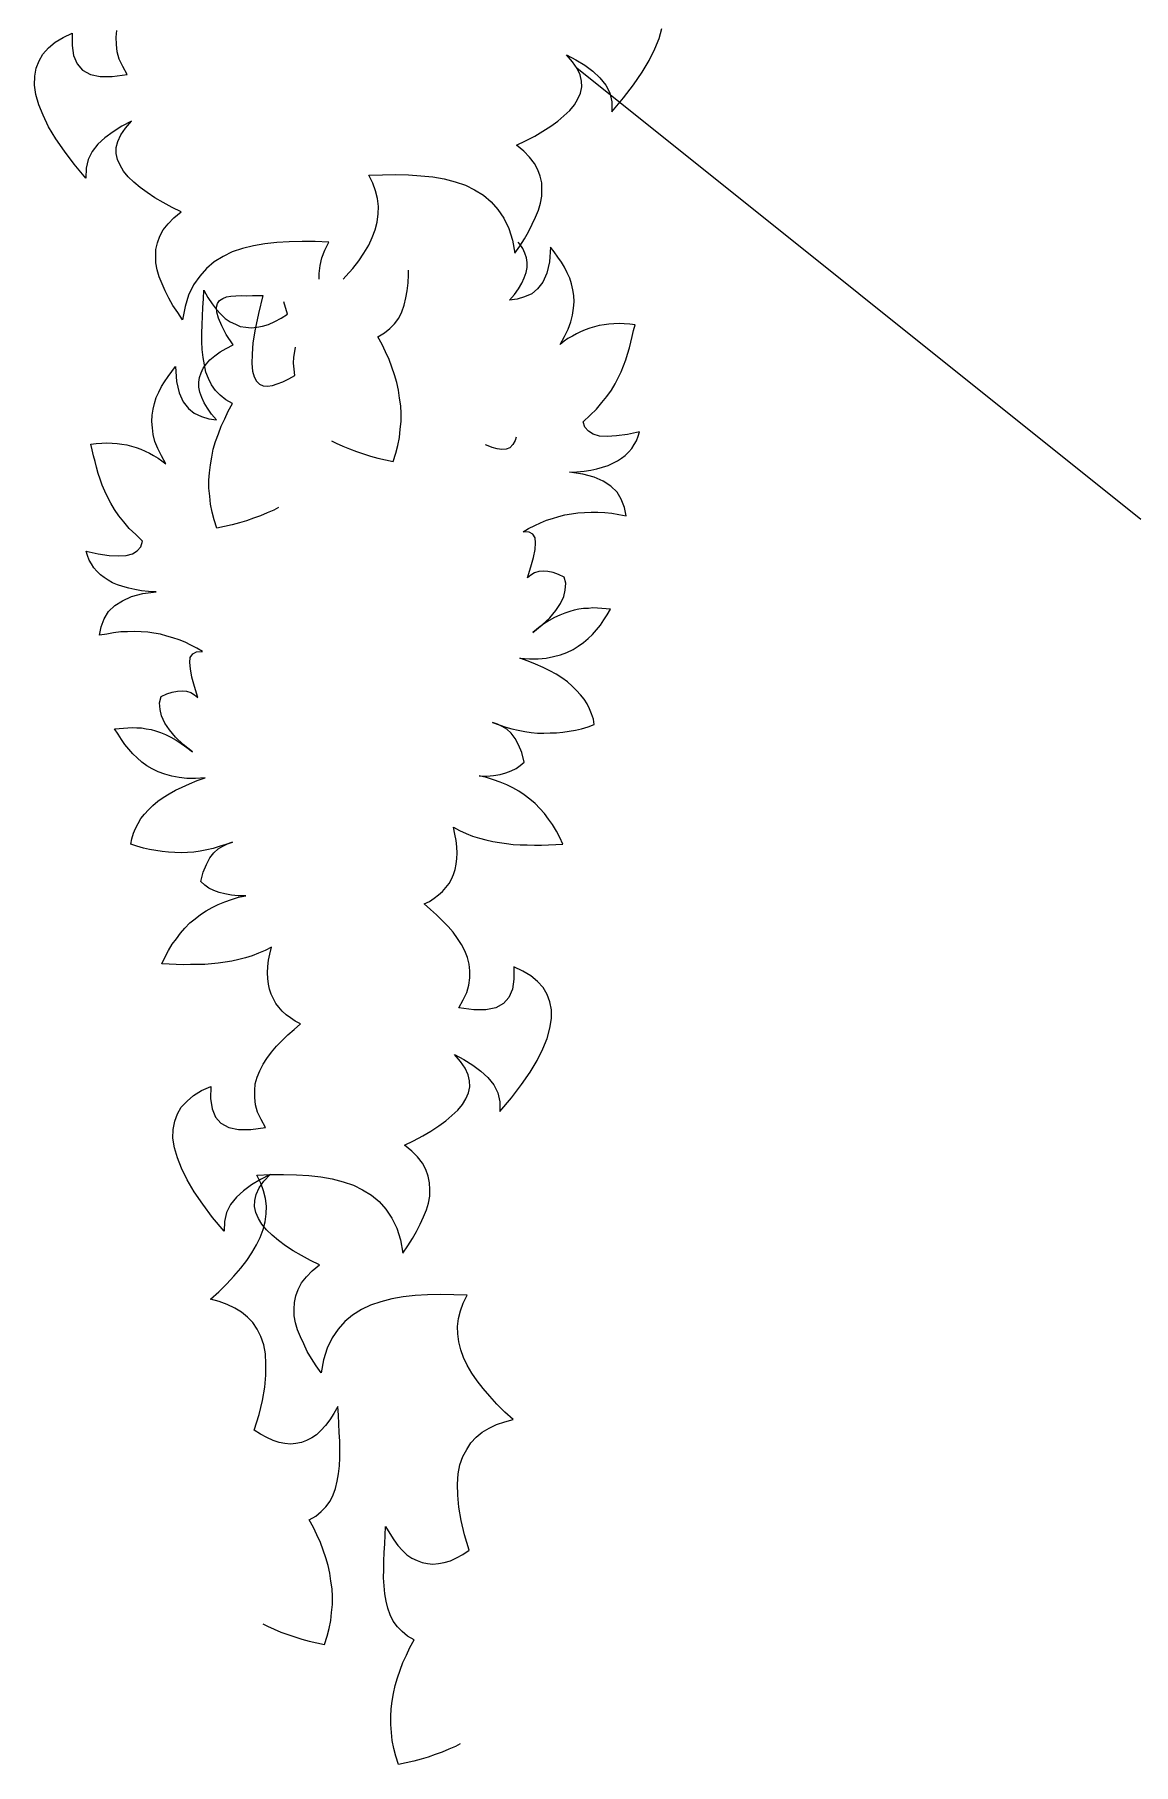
# Model space of a CAD drawing. Extents: x -24232 to 27340, y -23039 to 23489.
# Drawn here: x 4985 to 5360, y -19115 to -18524 of the extents above; entities that cross this region are included whole.
import ezdxf

# ---------------------------------------------------------------- set-up
doc = ezdxf.new("R2010")
doc.units = 0
doc.header["$LTSCALE"] = 10
doc.layers.add('1', color=1, linetype='CONTINUOUS')
doc.layers.add('3', color=3, linetype='CONTINUOUS')

msp = doc.modelspace()

# ---------------------------------------------------------------- linework, layer by layer
at = {"layer": '1'}
for points in [[(5081.86, -18607.65), (5081.85, -18605.62), (5082.11, -18602.93), (5082.79, -18600.29), (5083.73, -18597.68), (5085.08, -18594.97), (5085.08, -18594.97), (5080.5, -18594.78), (5076.03, -18594.74), (5071.55, -18594.83), (5067.33, -18595.08), (5063.22, -18595.48), (5059.36, -18596.18), (5055.61, -18597.16), (5052.11, -18598.3), (5048.97, -18599.88), (5045.94, -18601.74), (5043.28, -18603.91), (5040.99, -18606.53), (5038.92, -18609.57), (5037.22, -18613.05), (5036.01, -18617), (5035.15, -18621.51), (5035.15, -18621.51), (5033.5, -18619.05), (5031.85, -18616.58), (5030.47, -18614.14), (5029.24, -18611.58), (5028.13, -18609.16), (5027.15, -18606.76), (5026.44, -18604.39), (5026, -18602.04), (5025.96, -18599.73), (5026.05, -18597.44), (5026.55, -18595.19), (5027.31, -18592.96), (5028.48, -18590.78), (5030.19, -18588.65), (5032.14, -18586.68), (5034.65, -18584.62), (5034.65, -18584.62), (5031.56, -18583.09), (5028.47, -18581.43), (5025.66, -18579.79), (5022.99, -18578.04), (5020.59, -18576.31), (5018.47, -18574.47), (5016.49, -18572.64), (5014.92, -18570.72), (5013.77, -18568.71), (5012.88, -18566.73), (5012.42, -18564.65), (5012.48, -18562.62), (5012.97, -18560.51), (5014, -18558.31), (5015.58, -18556.03), (5017.72, -18553.67), (5017.72, -18553.67), (5014.43, -18555.37), (5011.4, -18557.23), (5008.62, -18559.26), (5006.23, -18561.46), (5004.22, -18563.96), (5002.87, -18566.67), (5002.16, -18569.71), (5002.09, -18573.09), (5002.09, -18573.09), (4998.09, -18568.36), (4994.76, -18563.82), (4991.79, -18559.6), (4989.36, -18555.56), (4987.45, -18551.58), (4986.05, -18548.05), (4985.04, -18544.56), (4984.56, -18541.27), (4984.59, -18538.29), (4985.14, -18535.5), (4986.07, -18533.02), (4987.38, -18530.71), (4989.35, -18528.61), (4991.58, -18526.67), (4994.32, -18525.04), (4997.44, -18523.6)], [(4997.44, -18523.6), (4997.43, -18527.79), (4997.89, -18531.23), (4999.1, -18534.06), (5000.92, -18536.14), (5003.62, -18537.63), (5006.93, -18538.36), (5011.13, -18538.38), (5016.21, -18537.67), (5016.21, -18537.67), (5014.72, -18534.95), (5013.49, -18532.39), (5012.79, -18529.88), (5012.5, -18527.41), (5012.47, -18524.97), (5012.7, -18522.69)], [(5090.01, -18607.66), (5090.99, -18606.59), (5093.3, -18603.93), (5095.34, -18601.29), (5097.12, -18598.68), (5098.75, -18595.94), (5099.98, -18593.38), (5100.94, -18590.72), (5101.63, -18588.08), (5102.04, -18585.33), (5102.05, -18582.75), (5101.79, -18580.07), (5101.13, -18577.43), (5100.19, -18574.81), (5098.84, -18572.1), (5098.84, -18572.1), (5103.43, -18571.92), (5107.89, -18571.89), (5112.37, -18571.99), (5116.6, -18572.25), (5120.7, -18572.66), (5124.56, -18573.37), (5128.31, -18574.35), (5131.81, -18575.5), (5134.94, -18577.09), (5137.97, -18578.96), (5140.62, -18581.13), (5142.91, -18583.75), (5144.97, -18586.8), (5146.67, -18590.29), (5147.87, -18594.23), (5148.72, -18598.75), (5148.72, -18598.75), (5150.37, -18596.29), (5152.02, -18593.82), (5153.41, -18591.39), (5154.65, -18588.83), (5155.77, -18586.42), (5156.75, -18584.02), (5157.46, -18581.65), (5157.91, -18579.3), (5157.95, -18576.99), (5157.87, -18574.7), (5157.37, -18572.45), (5156.61, -18570.22), (5155.45, -18568.03), (5153.75, -18565.9), (5151.8, -18563.92), (5149.29, -18561.87), (5149.29, -18561.87), (5152.39, -18560.34), (5155.48, -18558.69), (5158.3, -18557.05), (5160.97, -18555.3), (5163.37, -18553.58), (5165.5, -18551.74), (5167.48, -18549.92), (5169.06, -18548.01), (5170.21, -18546), (5171.1, -18544.02), (5171.57, -18541.94), (5171.51, -18539.91), (5171.03, -18537.79), (5170, -18535.59), (5168.42, -18533.31), (5166.3, -18530.95), (5166.3, -18530.95), (5169.58, -18532.66), (5172.61, -18534.53), (5175.38, -18536.55), (5177.76, -18538.76), (5179.77, -18541.27), (5181.12, -18543.98), (5181.82, -18547.03), (5181.88, -18550.4), (5181.88, -18550.4), (5185.89, -18545.68), (5189.24, -18541.15), (5192.21, -18536.93), (5194.65, -18532.9), (5196.57, -18528.92), (5197.98, -18525.4), (5198.99, -18521.91)], [(5062.6, -19067.05), (5064.19, -19067.9), (5066.45, -19068.9), (5068.72, -19069.89), (5071.1, -19070.74), (5073.49, -19071.59), (5075.86, -19072.31), (5078.37, -19073.01), (5080.99, -19073.56), (5083.62, -19074.12), (5083.62, -19074.12), (5084.57, -19071.32), (5085.25, -19068.68), (5085.8, -19065.92), (5086.07, -19063.18), (5086.34, -19060.44), (5086.35, -19057.74), (5086.23, -19055.17), (5085.83, -19052.51), (5085.43, -19049.84), (5084.9, -19047.18), (5084.1, -19044.55), (5083.17, -19041.93), (5082.24, -19039.32), (5081.03, -19036.73), (5079.83, -19034.14), (5078.36, -19031.57), (5078.36, -19031.57), (5080.67, -19030.26), (5082.55, -19028.73), (5084.15, -19027.08), (5085.59, -19025.18), (5086.6, -19023.05), (5087.46, -19020.8), (5088.03, -19018.3), (5088.46, -19015.82), (5088.73, -19013.09), (5088.87, -19010.37), (5088.86, -19007.52), (5088.85, -19004.68), (5088.7, -19001.72), (5088.54, -18998.75), (5088.39, -18995.79), (5088.23, -18992.82), (5088.23, -18992.82), (5086.85, -18995.26), (5085.43, -18997.43), (5084, -18999.33), (5082.4, -19000.98), (5080.92, -19002.48), (5079.27, -19003.59), (5077.46, -19004.45), (5075.77, -19005.15), (5073.9, -19005.47), (5072.02, -19005.66), (5070.11, -19005.44), (5068.18, -19005.09), (5066.08, -19004.48), (5063.95, -19003.47), (5061.81, -19002.33), (5059.64, -19000.91), (5059.64, -19000.91), (5061.29, -18995.61), (5062.44, -18990.75), (5063.21, -18986.21), (5063.62, -18982.11), (5063.65, -18978.31), (5063.44, -18974.81), (5062.87, -18971.75), (5061.91, -18968.87), (5060.59, -18966.43), (5059.14, -18964.13), (5057.34, -18962.28), (5055.27, -18960.58), (5052.97, -18959.19), (5050.41, -18957.95), (5047.61, -18957), (5044.69, -18956.21), (5044.69, -18956.21), (5047.55, -18953.62), (5050.26, -18950.92), (5052.71, -18948.24), (5055.02, -18945.58), (5057.06, -18942.94), (5058.84, -18940.33), (5060.46, -18937.6), (5061.7, -18935.04), (5062.66, -18932.37), (5063.35, -18929.73), (5063.75, -18926.98), (5063.77, -18924.41), (5063.51, -18921.72), (5062.84, -18919.08), (5061.91, -18916.47), (5060.56, -18913.75), (5060.56, -18913.75), (5065.15, -18913.57), (5069.61, -18913.54), (5074.09, -18913.64), (5078.31, -18913.91), (5082.42, -18914.32), (5086.28, -18915.02), (5090.03, -18916.01), (5093.53, -18917.15), (5096.66, -18918.74), (5099.69, -18920.61), (5102.34, -18922.79), (5104.63, -18925.4), (5106.69, -18928.45), (5108.39, -18931.94), (5109.59, -18935.89), (5110.44, -18940.41), (5110.44, -18940.41), (5112.09, -18937.94), (5113.74, -18935.48), (5115.13, -18933.04), (5116.37, -18930.48), (5117.48, -18928.07), (5118.47, -18925.67), (5119.18, -18923.3), (5119.63, -18920.95), (5119.67, -18918.65), (5119.58, -18916.35), (5119.09, -18914.1), (5118.33, -18911.87), (5117.17, -18909.68), (5115.47, -18907.55), (5113.51, -18905.57), (5111.01, -18903.52), (5111.01, -18903.52), (5114.11, -18902), (5117.2, -18900.34), (5120.02, -18898.71), (5122.69, -18896.96), (5125.09, -18895.23), (5127.21, -18893.4), (5129.2, -18891.58), (5130.77, -18889.66), (5131.93, -18887.65), (5132.82, -18885.67), (5133.29, -18883.59), (5133.23, -18881.57), (5132.75, -18879.45), (5131.72, -18877.25), (5130.14, -18874.96), (5128.02, -18872.6), (5128.02, -18872.6), (5131.3, -18874.31), (5134.32, -18876.18), (5137.1, -18878.21), (5139.48, -18880.41), (5141.49, -18882.92), (5142.84, -18885.63), (5143.54, -18888.68), (5143.6, -18892.06), (5143.6, -18892.06), (5147.61, -18887.33), (5150.95, -18882.8), (5153.92, -18878.59), (5156.37, -18874.55), (5158.28, -18870.58), (5159.7, -18867.05), (5160.71, -18863.57), (5161.2, -18860.27), (5161.18, -18857.29), (5160.63, -18854.5), (5159.71, -18852.02), (5158.4, -18849.71), (5156.43, -18847.6), (5154.21, -18845.65), (5151.48, -18844.03), (5148.36, -18842.57), (5148.36, -18842.57), (5148.36, -18846.77), (5147.89, -18850.2), (5146.68, -18853.03), (5144.85, -18855.1), (5142.15, -18856.59), (5138.84, -18857.32), (5134.64, -18857.32), (5129.56, -18856.61), (5129.56, -18856.61), (5131.05, -18853.89), (5132.29, -18851.33), (5132.99, -18848.82), (5133.29, -18846.35), (5133.32, -18843.91), (5133.1, -18841.63), (5132.47, -18839.39), (5131.58, -18837.18), (5130.42, -18834.99), (5129.13, -18832.95), (5127.57, -18830.8), (5125.88, -18828.8), (5123.93, -18826.83), (5121.97, -18824.85), (5119.9, -18823.02), (5117.67, -18821.08), (5117.67, -18821.08), (5119.49, -18820.22), (5121.14, -18819.11), (5122.65, -18818.01), (5124.02, -18816.8), (5125.11, -18815.47), (5126.2, -18814.15), (5127, -18812.58), (5127.79, -18811.01), (5128.3, -18809.34), (5128.67, -18807.54), (5128.88, -18805.62), (5128.97, -18803.72), (5128.89, -18801.56), (5128.68, -18799.41), (5128.2, -18797.29), (5127.7, -18794.91), (5127.7, -18794.91), (5129.84, -18796.05), (5132.1, -18797.05), (5134.22, -18797.92), (5136.59, -18798.64), (5138.82, -18799.23), (5141.18, -18799.81), (5143.51, -18800.12), (5145.84, -18800.44), (5148.18, -18800.75), (5150.5, -18800.93), (5152.94, -18800.96), (5155.38, -18800.99), (5157.82, -18801.02), (5160.24, -18800.92), (5162.67, -18800.81), (5165.1, -18800.71), (5165.1, -18800.71), (5164.06, -18798.38), (5162.89, -18796.19), (5161.6, -18794.01), (5160.19, -18792.12), (5158.79, -18790.23), (5157.26, -18788.48), (5155.6, -18786.75), (5153.84, -18785.3), (5151.93, -18783.86), (5150.05, -18782.55), (5148.04, -18781.4), (5145.91, -18780.39), (5143.65, -18779.53), (5141.4, -18778.66), (5139.03, -18777.95), (5136.54, -18777.38), (5136.54, -18777.38), (5139.11, -18777.4), (5141.39, -18777.18), (5143.66, -18776.82), (5145.64, -18776.35), (5147.47, -18775.63), (5149.15, -18774.79), (5150.54, -18773.84), (5151.91, -18772.62), (5151.91, -18772.62), (5151.05, -18769.32), (5149.98, -18766.72), (5148.82, -18764.53), (5147.43, -18762.77), (5145.94, -18761.43), (5144.36, -18760.5), (5142.79, -18759.71), (5141.1, -18759.06), (5141.1, -18759.06), (5143.35, -18759.92), (5145.59, -18760.65), (5147.68, -18761.26), (5149.89, -18761.72), (5152.11, -18762.18), (5154.3, -18762.5), (5156.49, -18762.69), (5158.66, -18762.75), (5160.82, -18762.67), (5162.98, -18762.6), (5165.13, -18762.39), (5167.26, -18762.04), (5169.39, -18761.7), (5171.51, -18761.22), (5173.75, -18760.59), (5175.85, -18759.84), (5175.85, -18759.84), (5175.53, -18757.98), (5174.94, -18756.14), (5174.23, -18754.45), (5173.39, -18752.77), (5172.41, -18751.11), (5171.18, -18749.61), (5169.82, -18748.11), (5168.32, -18746.64), (5166.69, -18745.17), (5164.8, -18743.87), (5162.77, -18742.58), (5160.63, -18741.43), (5158.35, -18740.3), (5155.81, -18739.2), (5153.26, -18738.1), (5150.46, -18737.15), (5150.46, -18737.15), (5153.73, -18737.37), (5156.71, -18737.35), (5159.39, -18737.09), (5161.91, -18736.57), (5164.29, -18735.93), (5166.52, -18735.17), (5168.58, -18734.15), (5170.37, -18733.03), (5172.14, -18731.77), (5173.77, -18730.39), (5175.26, -18729.03), (5176.59, -18727.41), (5177.92, -18725.79), (5179.1, -18724.05), (5180.28, -18722.31), (5181.45, -18720.43), (5181.45, -18720.43), (5179.95, -18720.31), (5178.45, -18720.18), (5176.95, -18720.06), (5175.31, -18719.95), (5173.84, -18720.1), (5172.21, -18720.12), (5170.62, -18720.41), (5169.02, -18720.7), (5167.44, -18721.13), (5165.73, -18721.7), (5164.04, -18722.41), (5162.23, -18723.27), (5160.43, -18724.26), (5158.65, -18725.38), (5156.76, -18726.78), (5154.88, -18728.32), (5154.88, -18728.32), (5158, -18725.71), (5160.61, -18723.29), (5162.67, -18720.79), (5164.33, -18718.46), (5165.45, -18716.04), (5165.91, -18713.83), (5166.09, -18711.51), (5165.61, -18709.39), (5165.61, -18709.39), (5163.63, -18708.51), (5161.8, -18707.87), (5160.01, -18707.51), (5158.37, -18707.4), (5156.9, -18707.54), (5155.45, -18707.95), (5154.17, -18708.76), (5153.04, -18709.68), (5153.04, -18709.68), (5154.16, -18705.91), (5155.07, -18702.71), (5155.61, -18699.95), (5155.8, -18697.76), (5155.63, -18696.02), (5154.83, -18694.75), (5153.54, -18694.06), (5151.5, -18693.99), (5151.5, -18693.99), (5153.42, -18692.85), (5155.49, -18691.84), (5157.42, -18690.83), (5159.5, -18689.95), (5161.61, -18689.34), (5163.71, -18688.73), (5165.82, -18688.11), (5168.09, -18687.76), (5170.22, -18687.41), (5172.51, -18687.32), (5174.81, -18687.23), (5177.11, -18687.28), (5179.42, -18687.32), (5181.89, -18687.62), (5184.23, -18688.07), (5186.71, -18688.5), (5186.71, -18688.5), (5186.15, -18685.58), (5185.07, -18682.84), (5183.62, -18680.41), (5181.51, -18678.31), (5178.92, -18676.67), (5175.79, -18675.22), (5171.91, -18674.25), (5167.38, -18673.61), (5167.38, -18673.61), (5169.94, -18673.49), (5172.35, -18673.25), (5174.62, -18672.9), (5176.74, -18672.42), (5178.71, -18671.82), (5180.55, -18671.23), (5182.24, -18670.52), (5183.78, -18669.69), (5185.18, -18668.74), (5186.44, -18667.81), (5187.68, -18666.6), (5188.64, -18665.43), (5189.46, -18664.13), (5190.28, -18662.83), (5190.81, -18661.29), (5191.34, -18659.74), (5191.34, -18659.74), (5187.23, -18660.69), (5183.49, -18661.19), (5180.26, -18661.37), (5177.67, -18661.22), (5175.44, -18660.63), (5173.85, -18659.57), (5172.63, -18658.2), (5172.05, -18656.36), (5172.05, -18656.36), (5174.4, -18654.1), (5176.63, -18651.98), (5178.44, -18649.77), (5180.13, -18647.71), (5181.68, -18645.53), (5182.96, -18643.37), (5183.98, -18641.37), (5184.99, -18639.24), (5185.88, -18637.26), (5186.62, -18635.16), (5187.24, -18633.2), (5187.85, -18631.11), (5188.33, -18629.17), (5188.82, -18627.22), (5189.29, -18625.14), (5189.78, -18623.2), (5189.78, -18623.2), (5188, -18622.97), (5186.09, -18622.89), (5184.32, -18622.79), (5182.56, -18622.83), (5180.82, -18623), (5179.21, -18623.16), (5177.48, -18623.46), (5175.9, -18623.89), (5174.32, -18624.31), (5172.75, -18624.87), (5171.19, -18625.57), (5169.77, -18626.25), (5168.36, -18627.07), (5166.81, -18627.89), (5165.55, -18628.83), (5164.17, -18629.91), (5164.17, -18629.91), (5165.66, -18627.19), (5166.9, -18624.64), (5167.88, -18622.24), (5168.46, -18619.88), (5168.78, -18617.55), (5168.97, -18615.36), (5168.89, -18613.2), (5168.56, -18611.2), (5168.09, -18609.22), (5167.49, -18607.24), (5166.64, -18605.43), (5165.64, -18603.5), (5164.66, -18601.84), (5163.4, -18600.06), (5162.15, -18598.29), (5160.9, -18596.65), (5160.9, -18596.65), (5160.58, -18601.69), (5159.61, -18605.58), (5158.29, -18608.69), (5156.48, -18610.9), (5154.48, -18612.59), (5152.01, -18613.64), (5149.51, -18614.43), (5146.84, -18614.82), (5146.84, -18614.82), (5148.55, -18612.9), (5149.97, -18610.86), (5151.14, -18608.99), (5151.91, -18607.15), (5152.55, -18605.33), (5152.92, -18603.67), (5152.89, -18601.91), (5152.73, -18600.3), (5152.17, -18598.73), (5151.47, -18597.17), (5150.38, -18595.66), (5149.82, -18595.02)], [(5086.07, -18662.8), (5087.66, -18663.64), (5089.93, -18664.64), (5092.19, -18665.63), (5094.58, -18666.48), (5096.96, -18667.33), (5099.33, -18668.05), (5101.84, -18668.75), (5104.47, -18669.3), (5107.09, -18669.86), (5107.09, -18669.86), (5108.04, -18667.06), (5108.73, -18664.42), (5109.27, -18661.66), (5109.54, -18658.92), (5109.81, -18656.19), (5109.82, -18653.48), (5109.7, -18650.92), (5109.3, -18648.25), (5108.91, -18645.58), (5108.38, -18642.92), (5107.58, -18640.29), (5106.64, -18637.68), (5105.71, -18635.06), (5104.51, -18632.47), (5103.3, -18629.88), (5101.83, -18627.31), (5101.83, -18627.31), (5104.14, -18626), (5106.02, -18624.47), (5107.62, -18622.82), (5109.06, -18620.92), (5110.07, -18618.79), (5110.93, -18616.54), (5111.5, -18614.04), (5111.93, -18611.56), (5112.2, -18608.83), (5112.34, -18606.11), (5112.34, -18604.54)], [(5130.01, -19108.12), (5128.42, -19108.96), (5126.15, -19109.95), (5123.89, -19110.94), (5121.5, -19111.79), (5119.11, -19112.63), (5116.74, -19113.34), (5114.23, -19114.04), (5111.6, -19114.58), (5108.97, -19115.13), (5108.97, -19115.13), (5108.04, -19112.33), (5107.35, -19109.69), (5106.82, -19106.93), (5106.55, -19104.19), (5106.28, -19101.45), (5106.28, -19098.75), (5106.41, -19096.18), (5106.81, -19093.52), (5107.21, -19090.85), (5107.75, -19088.19), (5108.56, -19085.57), (5109.5, -19082.95), (5110.44, -19080.34), (5111.64, -19077.75), (5112.85, -19075.16), (5114.33, -19072.6), (5114.33, -19072.6), (5112.02, -19071.29), (5110.14, -19069.74), (5108.55, -19068.09), (5107.12, -19066.19), (5106.11, -19064.06), (5105.25, -19061.8), (5104.69, -19059.31), (5104.26, -19056.83), (5104, -19054.09), (5103.86, -19051.37), (5103.88, -19048.53), (5103.89, -19045.68), (5104.05, -19042.72), (5104.22, -19039.76), (5104.38, -19036.79), (5104.54, -19033.83), (5104.54, -19033.83), (5105.92, -19036.27), (5107.33, -19038.44), (5108.76, -19040.35), (5110.36, -19042), (5111.83, -19043.5), (5113.48, -19044.62), (5115.29, -19045.47), (5116.98, -19046.19), (5118.84, -19046.51), (5120.72, -19046.7), (5122.64, -19046.48), (5124.57, -19046.14), (5126.66, -19045.53), (5128.79, -19044.53), (5130.94, -19043.39), (5133.11, -19041.98), (5133.11, -19041.98), (5131.48, -19036.67), (5130.34, -19031.82), (5129.58, -19027.27), (5129.18, -19023.17), (5129.15, -19019.37), (5129.37, -19015.87), (5129.95, -19012.82), (5130.91, -19009.93), (5132.24, -19007.49), (5133.69, -19005.2), (5135.5, -19003.35), (5137.57, -19001.66), (5139.88, -19000.27), (5142.44, -18999.04), (5145.24, -18998.1), (5148.16, -18997.31), (5148.16, -18997.31), (5145.31, -18994.72), (5142.6, -18992.01), (5140.16, -18989.33), (5137.86, -18986.66), (5135.82, -18984.01), (5134.05, -18981.4), (5132.43, -18978.66), (5131.2, -18976.1), (5130.25, -18973.43), (5129.56, -18970.79), (5129.16, -18968.04), (5129.15, -18965.47), (5129.42, -18962.78), (5130.09, -18960.14), (5131.03, -18957.53), (5132.38, -18954.82), (5132.38, -18954.82), (5127.8, -18954.63), (5123.33, -18954.59), (5118.85, -18954.68), (5114.63, -18954.93), (5110.53, -18955.33), (5106.67, -18956.03), (5102.91, -18957.01), (5099.41, -18958.15), (5096.27, -18959.73), (5093.24, -18961.59), (5090.58, -18963.76), (5088.29, -18966.37), (5086.22, -18969.42), (5084.52, -18972.9), (5083.31, -18976.85), (5082.45, -18981.36), (5082.45, -18981.36), (5080.8, -18978.9), (5079.15, -18976.43), (5077.77, -18973.99), (5076.54, -18971.43), (5075.43, -18969.01), (5074.45, -18966.61), (5073.74, -18964.24), (5073.3, -18961.89), (5073.26, -18959.58), (5073.36, -18957.29), (5073.85, -18955.04), (5074.62, -18952.81), (5075.79, -18950.63), (5077.49, -18948.5), (5079.45, -18946.53), (5081.96, -18944.47), (5081.96, -18944.47), (5078.86, -18942.94), (5075.78, -18941.28), (5072.96, -18939.64), (5070.29, -18937.89), (5067.89, -18936.16), (5065.78, -18934.32), (5063.79, -18932.49), (5062.22, -18930.57), (5061.07, -18928.56), (5060.19, -18926.58), (5059.72, -18924.5), (5059.79, -18922.47), (5060.27, -18920.36), (5061.3, -18918.16), (5062.89, -18915.88), (5065.02, -18913.52), (5065.02, -18913.52), (5061.73, -18915.22), (5058.7, -18917.08), (5055.93, -18919.11), (5053.54, -18921.3), (5051.53, -18923.81), (5050.17, -18926.52), (5049.46, -18929.56), (5049.39, -18932.94), (5049.39, -18932.94), (5045.4, -18928.21), (5042.06, -18923.67), (5039.1, -18919.45), (5036.66, -18915.41), (5034.76, -18911.43), (5033.35, -18907.9), (5032.35, -18904.41), (5031.86, -18901.11), (5031.89, -18898.14), (5032.44, -18895.35), (5033.37, -18892.87), (5034.68, -18890.56), (5036.66, -18888.46), (5038.88, -18886.52), (5041.62, -18884.89), (5044.74, -18883.45), (5044.74, -18883.45), (5044.73, -18887.64), (5045.2, -18891.08), (5046.4, -18893.91), (5048.23, -18895.99), (5050.92, -18897.48), (5054.23, -18898.21), (5058.43, -18898.23), (5063.51, -18897.52), (5063.51, -18897.52), (5062.02, -18894.8), (5060.79, -18892.24), (5060.1, -18889.73), (5059.8, -18887.26), (5059.78, -18884.82), (5060, -18882.54), (5060.64, -18880.3), (5061.53, -18878.09), (5062.7, -18875.9), (5063.99, -18873.87), (5065.56, -18871.72), (5067.25, -18869.72), (5069.21, -18867.75), (5071.17, -18865.78), (5073.25, -18863.96), (5075.47, -18862.02), (5075.47, -18862.02), (5073.66, -18861.16), (5072.02, -18860.05), (5070.5, -18858.95), (5069.13, -18857.72), (5068.05, -18856.4), (5066.96, -18855.07), (5066.17, -18853.5), (5065.38, -18851.93), (5064.87, -18850.25), (5064.51, -18848.46), (5064.3, -18846.54), (5064.22, -18844.63), (5064.3, -18842.48), (5064.51, -18840.33), (5065, -18838.21), (5065.51, -18835.83), (5065.51, -18835.83), (5063.36, -18836.96), (5061.1, -18837.96), (5058.98, -18838.83), (5056.6, -18839.54), (5054.38, -18840.13), (5052.02, -18840.7), (5049.68, -18841.01), (5047.35, -18841.32), (5045.02, -18841.62), (5042.7, -18841.8), (5040.26, -18841.82), (5037.82, -18841.85), (5035.37, -18841.87), (5032.95, -18841.77), (5030.52, -18841.66), (5028.09, -18841.55), (5028.09, -18841.55), (5029.14, -18839.22), (5030.31, -18837.03), (5031.61, -18834.86), (5033.02, -18832.97), (5034.43, -18831.08), (5035.96, -18829.34), (5037.62, -18827.61), (5039.39, -18826.16), (5041.3, -18824.73), (5043.19, -18823.43), (5045.2, -18822.27), (5047.33, -18821.27), (5049.58, -18820.41), (5051.84, -18819.55), (5054.21, -18818.84), (5056.71, -18818.28), (5056.71, -18818.28), (5054.13, -18818.29), (5051.85, -18818.07), (5049.59, -18817.7), (5047.6, -18817.23), (5045.78, -18816.51), (5044.1, -18815.66), (5042.71, -18814.71), (5041.34, -18813.49), (5041.34, -18813.49), (5042.21, -18810.19), (5043.29, -18807.59), (5044.45, -18805.4), (5045.85, -18803.65), (5047.34, -18802.31), (5048.92, -18801.38), (5050.49, -18800.59), (5052.18, -18799.95), (5052.18, -18799.95), (5049.93, -18800.81), (5047.69, -18801.53), (5045.6, -18802.13), (5043.38, -18802.59), (5041.17, -18803.04), (5038.97, -18803.36), (5036.79, -18803.55), (5034.61, -18803.6), (5032.45, -18803.52), (5030.3, -18803.44), (5028.15, -18803.23), (5026.02, -18802.88), (5023.89, -18802.53), (5021.77, -18802.04), (5019.53, -18801.41), (5017.44, -18800.66), (5017.44, -18800.66), (5017.76, -18798.8), (5018.35, -18796.96), (5019.06, -18795.27), (5019.91, -18793.59), (5020.89, -18791.93), (5022.12, -18790.43), (5023.49, -18788.94), (5024.99, -18787.47), (5026.63, -18786.01), (5028.52, -18784.71), (5030.54, -18783.42), (5032.69, -18782.28), (5034.97, -18781.16), (5037.52, -18780.06), (5040.07, -18778.96), (5042.87, -18778.02), (5042.87, -18778.02), (5039.6, -18778.23), (5036.62, -18778.21), (5033.94, -18777.94), (5031.42, -18777.41), (5029.05, -18776.77), (5026.82, -18776), (5024.76, -18774.98), (5022.97, -18773.86), (5021.2, -18772.6), (5019.58, -18771.21), (5018.09, -18769.85), (5016.77, -18768.22), (5015.44, -18766.6), (5014.26, -18764.86), (5013.08, -18763.11), (5011.92, -18761.23), (5011.92, -18761.23), (5013.42, -18761.11), (5014.92, -18760.99), (5016.42, -18760.87), (5018.06, -18760.77), (5019.53, -18760.92), (5021.15, -18760.94), (5022.75, -18761.24), (5024.35, -18761.53), (5025.93, -18761.96), (5027.63, -18762.54), (5029.32, -18763.25), (5031.13, -18764.11), (5032.93, -18765.1), (5034.71, -18766.23), (5036.6, -18767.64), (5038.48, -18769.18), (5038.48, -18769.18), (5035.35, -18766.57), (5032.75, -18764.14), (5030.7, -18761.63), (5029.04, -18759.3), (5027.93, -18756.88), (5027.47, -18754.67), (5027.3, -18752.35), (5027.78, -18750.23), (5027.78, -18750.23), (5029.77, -18749.35), (5031.59, -18748.72), (5033.39, -18748.36), (5035.02, -18748.25), (5036.5, -18748.4), (5037.95, -18748.81), (5039.22, -18749.62), (5040.35, -18750.54), (5040.35, -18750.54), (5039.24, -18746.78), (5038.34, -18743.57), (5037.8, -18740.81), (5037.62, -18738.62), (5037.79, -18736.88), (5038.6, -18735.61), (5039.88, -18734.92), (5041.92, -18734.86), (5041.92, -18734.86), (5040.01, -18733.72), (5037.94, -18732.7), (5036.01, -18731.69), (5033.93, -18730.8), (5031.83, -18730.19), (5029.72, -18729.57), (5027.62, -18728.95), (5025.35, -18728.59), (5023.22, -18728.24), (5020.93, -18728.14), (5018.63, -18728.05), (5016.33, -18728.09), (5014.02, -18728.13), (5011.55, -18728.42), (5009.21, -18728.86), (5006.73, -18729.29), (5006.73, -18729.29), (5007.29, -18726.37), (5008.38, -18723.63), (5009.84, -18721.21), (5011.95, -18719.11), (5014.55, -18717.48), (5017.67, -18716.03), (5021.56, -18715.07), (5026.09, -18714.44), (5026.09, -18714.44), (5023.53, -18714.32), (5021.12, -18714.08), (5018.85, -18713.71), (5016.74, -18713.23), (5014.76, -18712.63), (5012.93, -18712.04), (5011.24, -18711.32), (5009.7, -18710.49), (5008.3, -18709.54), (5007.04, -18708.6), (5005.81, -18707.39), (5004.84, -18706.21), (5004.03, -18704.91), (5003.21, -18703.61), (5002.69, -18702.07), (5002.16, -18700.53), (5002.16, -18700.53), (5006.27, -18701.48), (5010.01, -18701.99), (5013.24, -18702.18), (5015.83, -18702.03), (5018.05, -18701.44), (5019.65, -18700.39), (5020.87, -18699.02), (5021.46, -18697.18), (5021.46, -18697.18), (5019.12, -18694.91), (5016.89, -18692.79), (5015.08, -18690.58), (5013.39, -18688.52), (5011.85, -18686.33), (5010.58, -18684.17), (5009.56, -18682.17), (5008.56, -18680.04), (5007.67, -18678.05), (5006.94, -18675.95), (5006.32, -18673.99), (5005.72, -18671.9), (5005.23, -18669.95), (5004.75, -18668.01), (5004.28, -18665.93), (5003.8, -18663.99), (5003.8, -18663.99), (5005.59, -18663.76), (5007.49, -18663.68), (5009.26, -18663.59), (5011.02, -18663.63), (5012.76, -18663.8), (5014.37, -18663.96), (5016.1, -18664.27), (5017.68, -18664.7), (5019.26, -18665.13), (5020.83, -18665.7), (5022.39, -18666.39), (5023.81, -18667.08), (5025.22, -18667.9), (5026.76, -18668.73), (5028.02, -18669.67), (5029.4, -18670.75), (5029.4, -18670.75), (5027.91, -18668.03), (5026.68, -18665.47), (5025.7, -18663.07), (5025.12, -18660.71), (5024.82, -18658.38), (5024.63, -18656.19), (5024.71, -18654.03), (5025.05, -18652.03), (5025.52, -18650.05), (5026.12, -18648.08), (5026.98, -18646.27), (5027.99, -18644.34), (5028.97, -18642.68), (5030.23, -18640.91), (5031.49, -18639.14), (5032.74, -18637.5), (5032.74, -18637.5), (5033.04, -18642.54), (5034.01, -18646.43), (5035.32, -18649.54), (5037.13, -18651.76), (5039.13, -18653.45), (5041.59, -18654.51), (5044.09, -18655.3), (5046.76, -18655.7), (5046.76, -18655.7), (5045.05, -18653.77), (5043.63, -18651.73), (5042.47, -18649.85), (5041.7, -18648.02), (5041.07, -18646.19), (5040.7, -18644.53), (5040.74, -18642.77), (5040.9, -18641.16), (5041.47, -18639.6), (5042.16, -18638.04), (5043.26, -18636.53), (5044.48, -18635.16), (5046.11, -18633.83), (5048.01, -18632.4), (5050.02, -18631.25), (5052.45, -18630), (5052.45, -18630), (5050.09, -18626.51), (5048.5, -18623.51), (5047.4, -18620.96), (5046.8, -18618.87), (5046.69, -18617.23), (5047.09, -18615.92), (5047.74, -18614.9), (5048.89, -18614.2), (5050.17, -18613.65), (5051.68, -18613.4), (5053.32, -18613.29), (5055.22, -18613.21), (5057.11, -18613.27), (5059.02, -18613.19), (5060.77, -18613.23), (5062.54, -18613.14), (5062.54, -18613.14), (5061.11, -18619.36), (5059.9, -18624.65), (5059.16, -18629.32), (5058.9, -18633.22), (5058.85, -18636.47), (5058.99, -18639.05), (5059.61, -18641.01), (5060.41, -18642.45), (5061.39, -18643.49), (5062.69, -18644.03), (5064.17, -18644.18), (5065.82, -18643.94), (5067.49, -18643.43), (5069.46, -18642.68), (5071.46, -18641.66), (5073.47, -18640.51), (5073.47, -18640.51), (5073.29, -18638.32), (5073.09, -18636.27), (5073.15, -18634.25), (5073.48, -18632.38), (5073.73, -18630.9)], [(5067.9, -18685.66), (5066.31, -18686.5), (5064.04, -18687.49), (5061.77, -18688.49), (5059.39, -18689.33), (5057, -18690.17), (5054.63, -18690.88), (5052.12, -18691.58), (5049.49, -18692.13), (5046.86, -18692.68), (5046.86, -18692.68), (5045.92, -18689.87), (5045.24, -18687.23), (5044.71, -18684.47), (5044.44, -18681.73), (5044.17, -18679), (5044.17, -18676.29), (5044.29, -18673.73), (5044.7, -18671.06), (5045.1, -18668.39), (5045.64, -18665.74), (5046.44, -18663.11), (5047.38, -18660.49), (5048.32, -18657.88), (5049.53, -18655.29), (5050.74, -18652.71), (5052.22, -18650.14), (5052.22, -18650.14), (5049.91, -18648.83), (5048.03, -18647.29), (5046.44, -18645.64), (5045, -18643.73), (5044, -18641.6), (5043.14, -18639.35), (5042.58, -18636.85), (5042.15, -18634.37), (5041.88, -18631.64), (5041.75, -18628.91), (5041.77, -18626.07), (5041.78, -18623.23), (5041.94, -18620.26), (5042.1, -18617.3), (5042.27, -18614.34), (5042.43, -18611.37), (5042.43, -18611.37), (5043.81, -18613.82), (5045.22, -18615.99), (5046.65, -18617.89), (5048.25, -18619.54), (5049.72, -18621.05), (5051.37, -18622.16), (5053.18, -18623.02), (5054.87, -18623.73), (5056.73, -18624.05), (5058.61, -18624.24), (5060.53, -18624.03), (5062.46, -18623.68), (5064.55, -18623.08), (5066.68, -18622.07), (5068.83, -18620.93), (5071, -18619.53), (5071, -18619.53), (5069.72, -18615.37)], [(5149.2, -18661.55), (5148.83, -18662.71), (5148.02, -18664.15), (5147.04, -18665.19), (5145.74, -18665.72), (5144.27, -18665.87), (5142.62, -18665.62), (5140.94, -18665.11), (5138.97, -18664.36), (5138.7, -18664.22)]]:
    msp.add_lwpolyline(points, dxfattribs=at)
at = {"layer": '3'}
msp.add_line((5169.89, -18535.43), (5362.61, -18689.61), dxfattribs=at)

doc.saveas('drawing.dxf')
